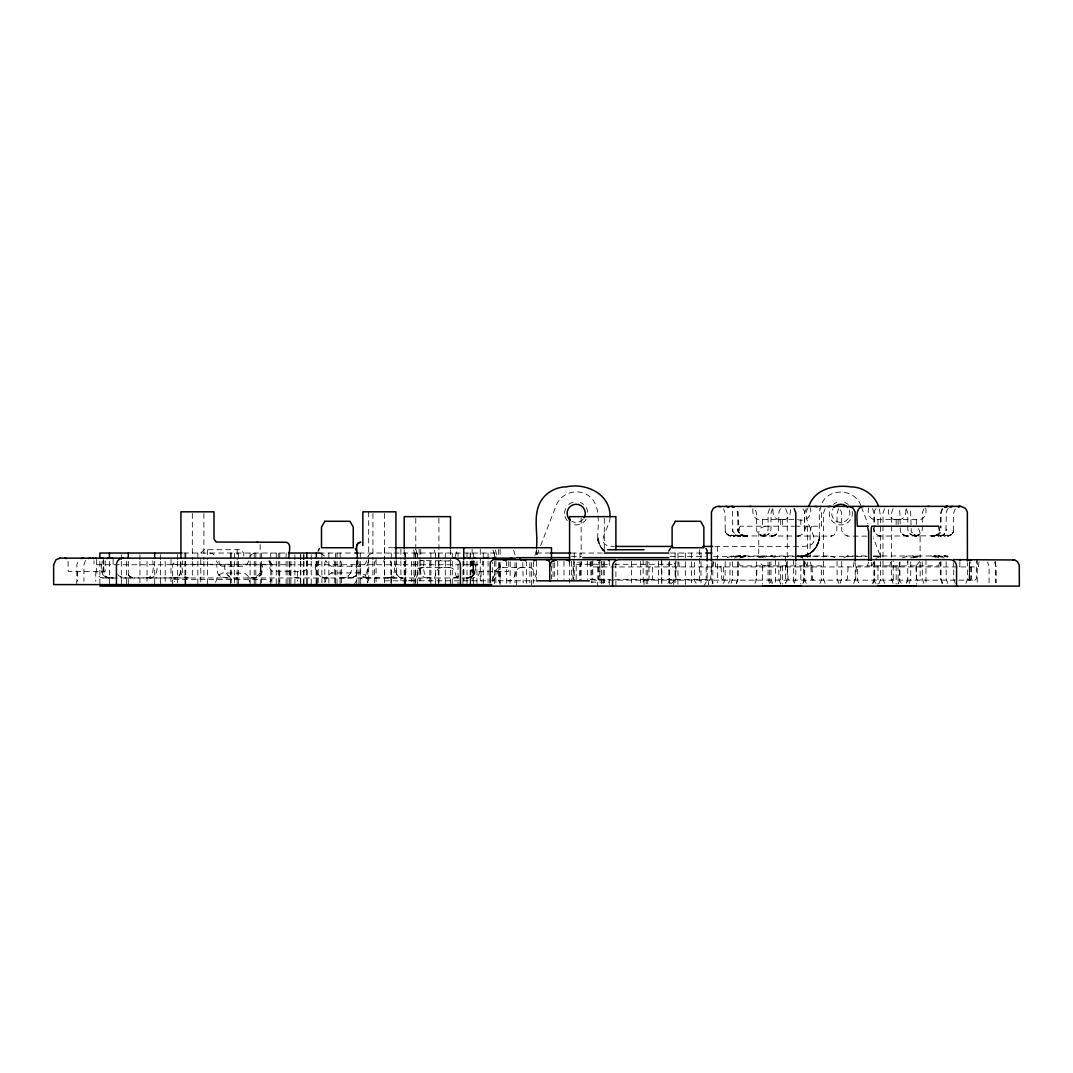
<?xml version="1.0" encoding="UTF-8"?>
<svg xmlns="http://www.w3.org/2000/svg" width="1073" height="1073" viewBox="0 0 1073 1073"><rect width="100%" height="100%" fill="white"/><g stroke="black" fill="none" stroke-linecap="round" stroke-linejoin="round"><path stroke-width="0.75" stroke-dasharray="5 3.75" d="M357.001 559.945L356.893 572.808L354.412 576.858L356.008 575.705L351.247 577.784L353.902 577.207L349.315 577.971L352.252 577.65L347.384 577.971M424.036 560.938C423.459 566.383 422.212 577.757 430.649 577.971M959.879 562.051L959.879 566.262L959.007 567.013M492.883 581.284L492.507 562.48M920.178 562.306L920.138 578.843L921.452 580.158M967.953 580.158L969.268 578.843L969.348 562.306L969.362 578.843L969.335 560.643M989.065 582.813L989.091 566.262L987.549 562.011M969.268 578.843L969.335 562.306M175.811 577.797L177.3 577.261L174.979 577.931L178.896 576.134L180.693 573.089L180.921 561.434M572.928 579.5L573.116 565.122L574.551 562.011M76.733 584.597L76.88 564.747L78.409 560.495M260.283 571.359L260.98 564.747M715.101 562.051L715.731 566.933M890.469 562.051L889.772 566.933M786.214 562.051L786.697 566.933M218.932 560.991L219.321 564.72M874.146 562.011L874.106 579.125L872.564 583.377M738.211 561.917L738.17 579.125L736.615 583.377M899.965 561.863L899.912 579.125L898.369 583.377M732.631 561.729L732.577 579.125L731.035 583.377M737.781 561.729L737.728 579.125L736.185 583.377M756.532 561.796L756.478 579.125L755.137 580.158M803.597 582.813L803.597 556.351C812.529 554.54 819.41 546.05 819.303 536.929M910.776 561.796L910.709 579.125L909.166 583.377M907.785 562.587L907.852 561.742M819.303 536.5C819.517 546.734 810.759 555.921 800.579 556.351L807.07 554.862L799.452 556.351C810.061 556.565 819.477 547.109 819.303 536.527C819.437 545.902 812.14 554.567 802.899 556.042L804.468 555.787L800.337 556.351L807.473 554.741L806.722 554.982L812.918 551.173L818.189 543.112L814.662 549.255L806.239 555.143L810.021 553.333L809.377 553.681L814.984 548.92L819.007 539.893M725.174 561.487L725.08 579.125L723.537 583.377M841.742 561.461L841.648 579.125L840.105 583.377M105.234 560.857L105.181 571.359L68.135 571.359L68.082 560.857M180.921 571.359L179.379 575.611L174.309 577.971L175.033 577.931M318.198 562.963L318.963 560.83M480.181 571.359L477.82 576.429L473.488 577.971M506.684 583.377L506.536 561.836M526.521 583.377L526.374 561.836M534.891 555.479L536.54 550.087M893.192 579.071L893.205 560.643M907.785 579.125L906.242 583.377M610.081 517.213C610.376 527.876 591.666 546.412 614.252 546.425M739.284 530.599L739.605 527.768M868.567 562.078L867.386 565.9M939.358 563.057L939.438 562.252M970.046 580.158L971.347 579.071L971.333 566.933M939.344 563.151L938.741 565.887L857.3 565.9L857.394 580.278L858.843 583.377M739.619 527.675L740.075 526.199L794.342 526.199M873.932 562.024L871.759 565.9M808.224 507.878C798.057 521.116 829.898 545.285 802.738 546.425L713.049 546.425M307.093 560.414L306.744 569.186L303.646 571.359L272.073 571.158L269.953 568.623L269.766 560.414M325.495 581.767L326.769 576.188L331.342 572.982L360.327 572.888L365.397 575.249L367.65 582.505M366.832 560.803L364.579 564.72L360.327 566.262L331.342 566.168L328.244 564.72L325.991 560.803M820.577 506.04L819.303 513.35L819.303 536.916M893.192 579.071L891.891 580.158M248.949 560.803L246.683 564.72L242.431 566.262L221.789 566.168L217.873 563.902L216.424 560.803M455.22 556.592L457.165 550.087M510.238 561.836L510.091 583.377M533.388 561.836L533.241 583.377M818.109 543.287L819.007 539.947M356.504 574.404L356.625 574.015M537.09 554.808L540.068 547.123M540.671 545.58L556.136 505.584C560.079 494.881 573.103 489.033 583.725 493.204C601.524 499.575 598.238 522.336 597.688 536.916M215.593 582.505L217.873 575.249L222.929 572.888L244.698 573.277L248.171 576.188L249.446 581.767M359.79 577.971C366.121 580.922 369.93 563.124 366.376 565.189M919.695 561.541L916.785 565.015L913.485 565.9M939.707 532.516L936.005 535.306L930.975 536.124M940.444 532.302C940.659 534.743 933.027 536.795 936.541 535.762L934.328 536.124M354.077 584.678L356.558 580.386L356.558 560.83M667.983 583.256L669.632 580.386L669.632 562.292M703.861 586.113L707.174 580.386L707.174 562.467M728.339 583.256L730.002 580.386L730.002 562.292M873.046 583.256L874.71 580.386L874.71 562.292M367.65 556.646L369.662 554.298L373.498 553.038L372.505 553.118M366.041 574.404L365.517 575.208M822.146 502.674C830.1 487.196 855.302 489.1 860.854 505.584M772.547 508.723L771.004 512.974L771.004 529.512C770.883 534.595 764.901 536.299 760.717 536.124M942.617 508.723L941.075 512.974L941.075 527.862M955.252 508.723L953.709 512.974L953.615 530.612L952.247 533.657L949.404 535.695L873.368 536.124M85.491 560.495L83.935 564.747L83.962 581.284M249.942 556.351L252.356 553.923L255.669 553.038M325.588 560.83L324.811 562.963L324.811 582.813M368.589 560.83L367.811 562.963L367.811 582.813M375.201 560.83L374.423 562.963L374.423 582.813M581.593 562.011L580.05 566.262L580.064 579.5M769.623 508.723L768.08 512.974L768.08 529.512C767.986 534.3 762.527 536.299 758.437 536.124M780.42 508.723L778.971 511.821L778.381 531.846L774.88 535.172L770.146 536.124M806.225 508.723L804.683 512.974L804.67 531.967L805.568 527.621L807.044 526.199M754.936 583.377L756.371 580.278L757.122 566.933M825.11 508.723L823.568 512.974L823.568 557.625M785.691 583.377L787.247 579.125L787.247 559.274M838.697 508.723L837.141 512.974L836.766 531.739L833.949 535.172L830.153 536.124L729.962 535.883L726.555 533.657L725.174 530.612L725.08 512.974L723.537 508.723M794.248 583.377L795.79 579.125L795.79 562.587M819.946 583.377L821.395 580.278L821.502 565.9L740.075 565.9L739.364 562.252M884.541 508.723L882.999 512.974L882.999 557.625M893.098 508.723L891.556 512.974L891.556 557.625M853.679 583.377L855.235 579.125L855.235 562.587M923.866 508.723L922.324 512.974L922.324 529.512C922.23 534.3 916.758 536.299 912.667 536.124M878.948 583.752L880.49 579.5L880.49 516.649L879.364 508.803M942.174 508.723L940.632 512.974L940.632 527.862M965.874 583.377L967.417 579.125L967.417 562.587M948.156 508.294L946.306 511.942L945.943 531.376L943.422 534.877L939.465 536.124M802.886 583.377L804.214 581.392A5.727 5.606 90 0 0 804.67 579.125L804.643 562.011M875.903 508.723L874.589 510.708A5.727 5.606 90 0 0 874.119 512.974L874.119 529.512C874.106 533.522 878.143 536.259 881.885 536.124M492.225 579.246C495.753 575.664 493.956 567.282 501.185 567.563L528.292 567.563C535.494 567.201 533.898 575.624 537.358 579.246M172.659 584.785L172.659 564.291L175.959 560.978M269.685 581.7L271.885 579.5L172.659 579.5L174.859 581.7M458.573 576.214L453.866 577.971M576.188 579.5L576.188 564.291L578.401 562.078M671.014 583.913L675.427 579.5L675.427 564.291L673.214 562.078M734.428 558.027L739.324 555.975M739.579 558.027L744.474 555.975M727.266 557.692L731.746 555.975L830.717 555.975L834.861 557.598M875.89 558.322L881.885 555.975M251.753 577.971C259.143 578.937 264.723 571.936 262.013 564.747M769.274 533.509L768.147 534.381M902.138 558.014L908.643 555.975M843.928 557.598L847.978 555.975L866.904 555.975M776.651 534.086L775.699 534.743L776.315 534.327M910.44 557.866L918.072 555.975M258.794 576.308L259.505 575.839M740.705 557.88L747.814 555.975M474.548 560.938C475.889 566.879 475.688 578.964 466.701 577.971C473.569 578.293 477.418 570.903 475.178 564.747M471.154 576.885L472.402 576.134L468.136 577.851L471.369 576.764M759.174 557.759L766.122 555.975M913.418 557.759L920.366 555.975M601.658 567.295L602.597 566.933M721.23 566.504L719.916 566.933M492.574 580.399C499.052 578.307 495.122 567.201 503.532 567.563M811.416 526.199L810.128 531.672L810.102 559.274M936.206 535.226L935.093 535.601L936.957 534.891L936.005 535.306M879.31 556.324L878.452 556.632M762.648 535.561L764.687 534.756L759.751 536.071L761.159 535.896M916.892 535.561L918.931 534.756L913.995 536.071L915.403 535.896M743.535 556.552L744.836 556.243M733.543 556.082L731.357 556.994L734.656 555.975L732.658 556.337L733.637 556.069M451.264 560.549L448.89 560.951M441.218 567.671C433.519 568.529 437.999 579.822 430.3 580.694M409.738 580.694L408.598 580.801C417.652 581.164 412.743 567.201 421.796 567.563L448.916 567.563M974.901 580.158L976.336 578.843L976.336 560.643M797.856 536.084L801.987 534.569L804.482 531.001L804.683 512.974A5.727 5.606 -90 0 0 804.214 510.708L802.886 508.723M341.59 577.878C349.892 578.857 352.373 570.662 351.944 564.747M880.973 556.015L879.203 556.364L880.973 556.015L880.182 556.122M907.315 556.042L906.175 556.216M797.816 536.084L798.688 535.964M343.534 577.623L339.376 577.971M762.407 536.057L763.909 535.87M830.958 536.098L831.79 535.99M916.449 556.042L914.88 556.23M466.701 577.971L468.002 577.837M783.505 519.587C789.379 519.681 791.257 512.746 790.117 508.012M765.317 526.199L761.065 527.755L758.799 531.672L758.705 557.625M357.269 564.747L357.886 559.449M898.959 519.587C904.834 519.681 906.712 512.746 905.572 508.012M331.342 572.982L332.482 572.888M424.143 567.563C415.077 567.201 419.986 581.164 410.919 580.801M441.191 567.671L442.371 567.563M387.661 577.971C396.111 577.73 394.784 566.423 394.274 560.938M389.579 577.971C398.687 577.569 396.353 565.149 396.192 559.449M521.76 567.563C512.8 567.121 517.535 581.325 508.401 580.801M429.026 580.801L430.219 580.694M466.473 577.971C474.481 577.958 474.025 566.45 473.153 560.938L473.166 571.359L473.139 559.449M711.319 566.933L710.648 579.071L709.347 580.158M647.69 580.158L649.017 578.843L648.964 562.306M651.338 580.158L652.652 579.071L652.666 566.933M853.37 566.933L854.028 562.051M856.308 566.933L855.637 579.071L854.336 580.158M722.035 580.158L723.336 579.071L723.363 566.933M969.456 580.158L970.77 578.843L970.77 562.306M146.196 577.971C154.633 577.757 153.385 566.383 152.809 560.938M712.955 566.933L713.465 560.643M848.099 566.933L847.415 579.044L846.114 580.158M174.309 577.971L175.114 577.931M149.442 577.971C155.893 578.24 158.2 570.045 156.524 564.747M247.876 577.971C254.945 578.562 263.717 574.162 260.323 565.404M793.819 519.587L759.684 519.587C753.809 519.681 751.932 512.746 753.072 508.012M797.601 519.587C805.219 522.256 812.891 516.033 810.276 508.012M795.133 526.199L821.502 526.199L821.395 511.821L819.946 508.723M866.904 536.124L848.072 536.124L843.928 534.515L841.742 530.639L841.648 512.974L840.105 508.723M393.536 547.713L384.375 547.713L384.375 559.301M183.617 553.038L289.388 553.038M319.177 553.038L357.752 553.038M359.12 553.038L495.887 553.038L495.887 559.65M536.5 553.038L552.917 553.038M571.346 553.038L602.154 553.038M670.317 553.038L706.101 553.038M873.368 555.975L947.043 555.975L951.523 557.692M571.507 556.351L581.539 556.351M670.075 556.351L705.162 556.351M713.505 556.351L794.489 556.351M795.361 556.351L867.199 556.351M873.395 556.351L880.49 556.351L873.355 537.895M448.916 560.951L419.543 560.549M172.659 564.291L271.885 564.291L271.885 582.143M576.188 564.291L609.504 564.291M614.413 564.291L675.427 564.291M96.664 559.449C97.026 565.042 93.914 576.255 102.217 577.878M103.276 577.971L473.582 577.971M590.271 579.5L610.282 579.5M614.427 579.5L708.502 579.5L708.502 584.785M592.806 560.643L592.806 578.843L593.906 580.144L975.25 580.144M384.375 580.801L535.065 580.801M590.928 582.143L609.263 582.143M117.668 574.699L120.337 576.724L124.776 577.904L181.136 577.971M427.47 577.971C420.723 578.186 418.819 570.018 420.334 564.747M366.215 577.891L396.567 577.971M298.924 577.971L293.412 577.435L290.139 575.021L289.308 559.945M747.814 536.124L741.832 534.891L738.653 531.752L738.063 511.821L736.615 508.723M930.975 555.975L938.097 557.88M315.864 564.747C314.067 573.787 320.264 578.441 328.968 577.971M906.242 508.723L907.785 512.974L907.785 529.512C907.932 534.609 913.861 536.272 918.072 536.124M920.366 536.124L914.987 535.172L911.259 531.873L910.615 511.821L909.166 508.723M766.122 536.124L763.399 535.896M912.667 555.975L919.615 557.759M760.717 555.975L768.362 557.866M758.437 555.975L765.371 557.759M908.643 536.124L903.614 535.025L900.408 531.846L899.818 511.821L898.369 508.723M770.146 555.975L776.315 557.772M947.043 555.975L947.66 556.002M227.61 577.971L222.138 577.059L218.57 574.659L217.443 572.338L216.679 564.747M126.346 577.971L124.803 577.904M744.474 536.124L740.531 534.877L741.711 535.548L737.996 531.376L737.728 512.974L736.185 508.723M739.324 536.124L735.381 534.877L736.561 535.548L732.846 531.376L732.497 511.942L730.646 508.294M939.465 555.975L944.361 558.027M934.328 555.975L939.224 558.027M395.924 561.434C395.092 566.812 394.475 577.811 402.536 577.971L399.706 577.328M401.865 577.931L402.536 577.971L400.283 577.569L401.396 577.878M327.386 577.931L323.094 577.287L325.91 577.797M194.803 564.747L193.328 564.318M787.408 566.933L788.078 579.044L789.393 580.158M679.289 566.933L678.659 560.643M189.197 577.971C180.76 577.757 182.008 566.383 182.584 560.938M187.279 577.971L186.125 577.878L187.279 577.971C178.212 577.582 180.425 565.122 180.666 559.449M110.143 577.971L107.528 577.515L108.453 577.811C102.217 577.18 99.977 570.139 101.68 564.747M895.298 519.587C889.41 519.681 887.545 512.746 888.672 508.012M779.843 519.587C773.955 519.681 772.091 512.746 773.231 508.012M814.005 580.158L812.704 579.071L812.02 566.933M209.704 553.038L213.017 553.923L215.432 556.351M810.933 566.946L811.483 579.071L812.556 580.144M765.317 565.9L762.004 565.015L759.107 561.541M917.804 580.158L916.503 579.071L916.034 566.92M721.056 566.933L721.727 579.071L723.041 580.158M707.483 580.158L706.182 579.071L706.155 566.933M677.251 580.158L675.936 578.843L675.936 560.643M442.304 560.951L440.118 560.549M424.143 560.951L421.89 560.549M599.096 580.158L597.795 579.071L597.782 566.933M599.686 580.158L598.372 578.843L598.372 562.306M448.876 567.563C456.763 567.107 453.959 576.912 458.922 579.916M224.901 564.747C223.546 572.083 228.857 579.514 237.468 577.971L233.31 577.623M367.181 577.971C360.501 578.012 359.482 569.723 360.568 564.747M110.371 577.971C101.72 577.811 103.142 565.149 103.705 559.449M108.91 577.971C100.46 577.73 101.787 566.423 102.297 560.938M102.123 577.878L103.37 577.971M846.946 535.99L847.831 536.098M914.88 535.87L916.516 536.071M802.135 557.652L797.789 556.015L798.607 556.122M879.31 535.776L880.973 536.084M797.816 556.015L800.337 556.632L797.856 556.015L798.755 556.163M771.393 556.029L772.614 556.216M807.044 565.9L804.871 562.024M743.991 535.896L745.587 536.124L741.832 534.891L742.784 535.306M933.953 556.243L936.005 556.793M600.987 580.144L599.874 578.843L599.82 560.643M916.141 535.561L916.999 535.789M761.91 535.561L763.507 535.923L759.174 534.341L756.72 531.095L756.478 512.974L754.936 508.723M320.438 553.145L324.998 556.351M323.201 577.314L321.927 576.952M742.811 535.414L741.698 534.676L744.783 536.071L743.079 535.521M120.337 576.724L121.182 577.086M811.416 565.9L810.222 562.078M399.558 577.261L396.903 574.82L395.924 571.44M228.844 576.161L227.744 575.436M219.858 575.839L220.434 576.228M910.642 534.381L909.716 533.657M604.823 551.656L600.169 546.144L604.3 551.334L602.02 548.92M801.987 557.531L802.899 558.322M604.783 551.696L600.236 546.251L603.965 550.892M268.585 560.978L271.885 564.291M603.898 550.825C601.148 551.254 592.98 527.205 600.344 546.425L597.688 536.5L597.996 539.947M875.903 583.377L874.589 581.392A5.727 5.606 -90 0 1 874.119 579.125L874.119 560.133M603.093 550.556L598.586 542.844L597.688 536.929M994.564 562.011L996.133 566.262L996.24 582.813M918.542 528.573L920.098 532.825L920.098 557.625M942.174 583.377L940.632 579.125L940.592 561.917M872.564 508.723L874.106 512.974L874.119 527.219M923.866 583.377L922.324 579.125L922.257 561.796M893.098 583.377L891.556 579.125L891.556 559.274M884.541 583.377L882.999 579.125L882.999 559.274M838.697 583.377L837.141 579.125L837.047 561.461M785.691 508.723L787.247 512.974L787.247 557.625M825.11 583.377L823.568 579.125L823.568 559.274M806.225 583.377L804.683 579.125L804.67 560.133M769.623 583.377L768.08 579.125L768.027 561.796M513.605 550.087L515.255 555.479M495.377 550.087L497.322 556.592M434.216 550.087L436.161 556.592M415.989 550.087L417.934 556.592M390.183 560.83L390.961 562.963L390.961 582.813M383.571 560.83L384.349 562.963M340.597 560.83L341.362 562.963L341.362 582.813M333.971 560.83L334.749 562.963L334.749 582.813M955.252 583.377L953.709 579.125L953.709 562.587M947.767 583.377L946.225 579.125L946.158 561.729M942.617 583.377L941.075 579.125L941.008 561.729M780.42 583.377L778.877 579.125L778.837 561.863M772.547 583.377L771.004 579.125L770.937 561.742M712.928 583.377L711.386 579.125L711.386 562.587M493.044 550.087L494.975 556.592M413.655 550.087L415.6 556.592M901.172 583.256L899.509 580.386L899.509 562.292M771.339 583.256L769.69 580.386L769.69 562.292M696.095 583.256L694.446 580.386L694.446 562.292M670.464 583.256L668.801 580.386L668.801 562.467M738.653 531.752L739.19 532.704M861.445 507.127L867.99 524.04M873.502 528.345L874.119 531.967L874.119 528.801M569.374 561.836L569.575 562.963M522.806 562.48L523.195 582.934M499.575 562.48L500.112 584.597M260.149 544.534L260.31 584.597M597.916 539.92L598.586 542.844M471.624 560.857L471.664 571.359L508.709 571.359L508.709 561.434M499.964 564.747L500.098 582.934M599.82 562.306L599.874 578.843M995.436 561.313L995.436 582.813M979.005 562.051L978.348 566.933L590.137 566.933L590.137 562.212M977.248 559.65L977.248 582.813M925.972 559.65L925.972 582.813M925.731 508.012C926.857 512.746 924.993 519.681 919.105 519.587L875.139 519.587C869.264 519.681 867.386 512.746 868.526 508.012M916.302 519.587L916.302 524.549M916.302 565.9L916.302 584.088M907.785 559.65L907.785 582.813M898.101 519.587L898.101 524.549M898.101 565.9L898.101 584.088M896.143 519.587L896.143 524.549M896.143 565.9L896.143 584.088M877.955 519.587L877.955 524.549M877.955 565.9L877.955 584.088M807.674 557.625L807.674 532.825A6.545 0.805 -90 0 0 807.379 527.755A6.854 0.832 90 0 0 806.856 526.213M800.847 519.587L800.847 526.199M800.847 565.9L800.847 584.088M793.671 559.65L793.671 582.813M785.396 556.351L785.396 582.813M782.646 519.587L782.646 526.199M782.646 565.9L782.646 584.088M780.688 519.587L780.688 526.199M780.688 565.9L780.688 584.088M775.471 559.65L775.471 582.813M762.501 519.587L762.501 526.199M762.501 565.9L762.501 584.088M717.596 546.425L717.596 582.813M712.834 561.313L712.834 586.113M700.991 553.038L700.991 582.813M699.395 549.725L699.395 582.813M691.602 553.038L691.602 582.813M685.339 553.038L685.339 586.113M677.975 553.038L677.975 586.113M675.078 553.038L675.078 582.813M673.764 579.5L673.764 586.113M669.364 561.313L669.364 586.113M661.84 561.313L661.84 586.113M661.357 559.65L661.357 582.813M658.406 561.313L658.406 586.113M647.757 561.313L647.757 586.113M646.161 561.313L646.161 586.113M644.001 579.5L644.001 586.113M643.17 559.65L643.17 582.813M640.688 561.313L640.688 582.813M631.595 561.313L631.595 582.813M615.889 562.963L615.889 586.113M609.263 560.643L609.263 566.933M609.263 579.5L609.263 584.785M604.3 518.313L604.3 551.388M604.3 561.313L604.3 582.813M603.174 561.313L603.174 586.113M601.577 561.313L601.577 586.113M597.688 582.143L597.688 586.113M591.907 561.313L591.907 582.813M590.928 561.313L590.928 579.5M587.481 561.313L587.481 579.5M581.15 518.313L581.15 554.687M581.15 561.313L581.15 579.5M579.957 553.038L579.957 579.5M574.256 553.038L574.256 579.5M573.706 559.65L573.706 579.5M571.346 561.313L571.346 579.5M569.575 561.313L569.575 582.813M563.996 561.313L563.996 579.5M557.732 561.313L557.732 579.5M554.687 562.695L554.687 579.42M553.038 562.963L553.038 579.5M551.482 565.914L551.482 579.138M536.5 549.725L536.5 554.687M536.5 561.313L536.5 579.5M531.537 562.695L531.537 586.113M529.888 562.695L529.888 582.773M516.649 562.695L516.649 586.113M515 562.695L515 582.773M500.112 549.376L500.112 555.988M500.112 562.601L500.112 580.801M499.294 571.359L499.294 582.934M498.543 549.376L498.543 555.988M498.543 562.601L498.543 580.801M495.887 561.313L495.887 582.813M494.412 553.038L494.412 559.65M494.412 561.313L494.412 586.113M488.054 553.038L488.054 559.65M488.054 561.313L488.054 582.813M483.252 553.038L483.252 559.65M483.252 561.313L483.252 586.113M482.837 560.777L482.837 564.747L94.008 564.747L94.008 560.777M481.093 571.359L481.093 581.284M480.275 549.376L480.275 580.801M476.962 561.018L476.962 586.113M473.636 553.038L473.636 559.65M473.636 561.313L473.636 586.113M472.093 549.376L472.093 559.301M472.093 560.951L472.093 580.801M470.631 553.038L470.631 559.65M470.631 561.313L470.631 586.113M470.162 553.038L470.162 559.65M470.162 561.313L470.162 586.113M467.01 553.038L467.01 559.65M467.01 561.313L467.01 586.113M463.791 560.951L463.791 580.801L463.737 560.777M462.959 561.313L462.959 586.113M458.023 553.038L458.023 556.351M458.023 564.613L458.023 586.113M452.283 553.038L452.283 559.65M452.283 561.313L452.283 586.113M450.499 549.725L450.499 559.65M450.499 561.313L450.499 586.113M445.322 553.038L445.322 559.65M445.322 561.313L445.322 586.113M438.924 518.313L438.924 559.65M438.924 561.313L438.924 582.813M438.642 553.038L438.642 559.65M438.642 561.313L438.642 586.113M435.531 553.038L435.531 559.65M435.531 561.313L435.531 586.113M430.877 553.038L430.877 559.65M430.877 561.313L430.877 586.113M429.83 561.434L429.83 581.284M420.737 549.376L420.737 559.301M420.737 560.951L420.737 580.801M419.154 549.376L419.154 559.301M419.154 560.951L419.154 580.801M417.397 553.038L417.397 559.65M417.397 561.313L417.397 586.113M415.774 518.313L415.774 559.65M415.774 561.313L415.774 582.813M415.238 553.038L415.238 559.65M415.238 561.313L415.238 586.113M413.923 553.038L413.923 559.65M413.923 561.313L413.923 586.113M411.63 561.434L411.63 581.284M405.849 559.449L405.849 582.921M405.339 553.038L405.339 559.65M405.339 561.313L405.339 586.113M404.897 553.038L404.897 559.65M404.897 561.313L404.897 586.113M404.199 549.725L404.199 559.65M404.199 561.313L404.199 586.113M400.886 549.376L400.886 559.301M400.886 560.951L400.886 580.801M391.243 553.038L391.243 559.65M391.243 561.313L391.243 586.113M384.51 513.471L384.51 559.784M384.51 561.434L384.51 577.971M384.375 560.951L384.349 582.813M376.073 559.449L376.073 582.921M372.935 513.471L372.935 559.784M372.935 561.434L372.935 577.971M368.683 511.821L368.683 556.471M368.683 558.134L368.683 581.284M360.26 553.038L360.26 559.65M360.26 561.313L360.26 586.113M358.932 561.313L358.932 586.113M356.773 561.313L356.773 586.113M340.128 553.038L340.128 559.65M340.128 561.313L340.128 586.113M337.043 553.038L337.043 559.65M337.043 561.313L337.043 586.113M335.541 553.038L335.541 559.65M335.541 561.313L335.541 586.113M328.861 553.038L328.861 559.65M328.861 561.313L328.861 582.813M321.9 553.038L321.9 559.65M321.9 561.313L321.9 582.813M318.198 560.83L318.198 582.813M317.273 561.313L317.273 586.113M316.307 561.313L316.307 586.113M316.159 561.313L316.159 586.113M311.21 554.687L311.21 559.65M311.21 561.313L311.21 586.113M307.16 561.313L307.16 586.113M306.798 561.313L306.798 586.113M304.008 554.687L304.008 559.65M304.008 561.313L304.008 586.113M303.552 554.687L303.552 559.65M303.552 561.313L303.552 586.113M300.802 554.687L300.802 559.65M300.802 561.313L300.802 582.813M300.547 554.687L300.547 559.65M300.547 561.313L300.547 586.113M297.516 571.359L297.516 581.284M294.887 554.687L294.887 559.65M294.887 561.313L294.887 586.113M290.931 561.313L290.931 586.113M289.71 561.313L289.71 586.113M287.899 561.313L287.899 586.113M286.129 553.038L286.129 559.65M286.129 561.313L286.129 586.113M279.758 553.038L279.758 559.65M279.758 561.313L279.758 586.113M279.329 571.359L279.329 581.284M278.296 553.038L278.296 559.65M278.296 561.313L278.296 586.113M276.257 553.038L276.257 559.65M276.257 561.313L276.257 586.113M270.772 553.038L270.772 559.65M270.772 561.313L270.772 586.113M261.504 553.038L261.504 559.65M261.504 561.313L261.504 582.813M255.83 553.038L255.83 559.65M255.83 561.313L255.83 586.113M254.247 553.038L254.247 559.65M254.247 561.313L254.247 586.113M250.116 553.038L250.116 559.65M250.116 561.313L250.116 586.113M243.772 556.122L243.772 553.038L240.459 549.725L204.085 549.725L200.772 553.038L200.772 556.122M238.528 553.038L238.528 559.65M238.528 561.313L238.528 586.113M237.16 549.725L237.16 559.65M237.16 561.313L237.16 586.113M234.397 553.038L234.397 559.65M234.397 561.313L234.397 582.813M231.245 553.038L231.245 559.65M231.245 561.313L231.245 582.813M230.454 553.038L230.454 559.65M230.454 561.313L230.454 586.113M207.384 549.725L207.384 559.65M207.384 561.313L207.384 586.113M203.91 513.471L203.91 559.784M203.91 561.434L203.91 577.971M200.772 559.449L200.772 582.921M197.848 553.038L197.848 559.65M197.848 561.313L197.848 586.113M192.335 513.471L192.335 559.784M192.335 561.434L192.335 577.971M185.75 553.038L185.75 559.65M185.75 561.313L185.75 586.113M184.958 553.038L184.958 559.65M184.958 561.313L184.958 586.113M177.662 554.687L177.662 559.65M177.662 561.313L177.662 582.813M171.009 559.449L171.009 582.921M165.215 561.434L165.215 581.284M160.36 554.687L160.36 559.65M160.36 561.313L160.36 586.113M154.7 561.313L154.7 586.113M147.028 561.434L147.028 581.284M139.946 554.687L139.946 559.65M139.946 561.313L139.946 582.813M128.291 561.313L128.291 586.113M126.48 561.313L126.48 586.113M121.303 554.687L121.303 559.65M121.303 561.313L121.303 586.113M113.121 559.449L113.121 564.747M109.406 561.313L109.406 586.113M99.896 561.313L99.896 586.113M95.752 571.359L95.752 581.284M77.564 571.359L77.564 581.284M871.947 565.847A6.693 0.818 90 0 1 871.209 562.279M849.347 510.238A9.094 9.094 0 0 1 840.011 522.403A9.094 9.094 0 0 1 832.93 508.803M583.162 519.198A9.094 9.094 0 0 1 571.641 521.223M852.203 511.338A11.575 11.575 0 0 1 839.797 524.885A11.575 11.575 0 0 1 829.925 509.393M833.359 504.484A11.575 11.575 0 0 1 836.846 502.472M844.759 502.472A11.575 11.575 0 0 1 848.247 504.484M586.22 507.556A11.575 11.575 0 0 1 587.588 515.362M586.22 519.131A11.575 11.575 0 0 1 572.231 524.228M567.322 520.794A11.575 11.575 0 0 1 564.787 515.362M564.613 513.35A11.575 11.575 0 0 1 567.322 505.906M568.744 504.484A11.575 11.575 0 0 1 574.176 501.949M580.144 502.472A11.575 11.575 0 0 1 583.632 504.484M807.593 562.279A6.693 0.818 -90 0 1 806.856 565.847M473.139 560.938L473.113 571.359L473.153 560.938M946.212 529.512L946.158 530.438L946.225 529.512M953.602 530.652L953.347 531.685L953.615 530.612M474.963 572.754L474.695 573.532L474.963 572.754M953.293 531.765L952.931 532.624L953.293 531.765M952.797 532.812L952.247 533.657L952.797 532.812M944.629 533.764L943.918 534.488L944.535 533.885M474.186 574.404L470.926 576.979L474.186 574.404M260.672 574.766L259.384 575.933L260.779 574.659M458.104 576.657L457.393 577.126L458.104 576.657M951.067 534.783L949.967 535.467L951.067 534.783M937.091 534.676L933.215 536.124L937.091 534.676M938.459 534.743L937.091 535.548L938.459 534.743M943.596 534.743L942.228 535.548L943.596 534.743M348.712 575.718L348.001 576.161L348.712 575.718M768.362 534.247L767.463 534.77L768.362 534.247M776.02 534.542L774.88 535.172L776.02 534.542M737.822 556.847L740.853 555.975L737.822 556.847M941.249 535.105L937.95 536.124L941.249 535.105M947.446 535.105L944.146 536.124L947.446 535.105M937.574 534.555L936.756 534.998L937.574 534.555M471.57 576.63L468.311 577.824L471.57 576.63M742.811 556.686L743.468 556.391L742.811 556.686M775.175 535.025L773.794 535.588L775.175 535.025M737.111 556.337L736.4 556.619L738.68 556.002L737.231 556.297M742.248 556.337L741.55 556.619L743.83 556.002L742.248 556.337M469.317 577.515L468.472 577.797L469.317 577.515M774.049 535.494L773.15 535.776L774.049 535.494M743.817 556.257L745.587 555.975L743.817 556.257M739.056 556.283L739.834 556.069L739.056 556.283M941.692 535.762L940.203 536.084L941.692 535.762M935.254 535.548L932.558 536.057L935.254 535.548M773.351 535.709L771.219 536.084L773.351 535.709M948.881 535.87L947.647 536.098L948.881 535.87M772.936 535.776L771.313 536.071L772.936 535.776M151.186 577.757L149.979 577.958L151.186 577.757M254.972 577.676L253.416 577.904L254.972 577.676M847.657 556.029L846.946 556.109L847.657 556.029M831.843 535.99L831.159 536.071L831.857 535.99M932.625 536.044L931.793 536.111L932.625 536.044M113.121 577.971L110.948 577.891L113.121 577.971M747.036 536.111L744.716 535.829L747.009 536.111M933.832 556.015L935.146 556.297L933.926 556.029M740.853 536.124L739.74 536.017L740.853 536.124M734.656 536.124L733.543 536.017L734.656 536.124M944.844 556.029L944.146 555.975L947.446 556.994L944.844 556.029M938.647 556.029L937.95 555.975L941.249 556.994L938.647 556.029M743.777 536.098L742.248 535.762L743.737 536.084M738.626 536.098L737.231 535.803L738.626 536.098M916.449 536.057L914.773 535.843L916.449 536.057M907.57 536.084L904.74 535.494L907.57 536.084M772.278 556.149L771.313 556.029L772.278 556.149M945.152 556.069L946.145 556.337L945.152 556.069M938.955 556.069L939.948 556.337L938.955 556.069M739.941 536.044L737.553 535.105L739.834 536.031M733.744 536.044L731.357 535.105L733.637 536.031M108.722 577.851L105.704 576.885L108.628 577.837M940.766 556.096L942.389 556.619L940.766 556.096M935.71 556.109C933.188 555.519 939.68 557.222 935.616 556.096M907.409 536.071L905.853 535.776L907.315 536.057M132.73 577.891L129.565 576.429L127.539 573.411L129.136 576.04L132.73 577.891M730.552 536.017L729.479 535.722L730.512 536.017M916.315 535.615L914.987 535.172L916.315 535.615M762.071 535.615L760.757 535.172L762.071 535.615M904.995 535.588L903.614 535.025L904.995 535.588M729.385 535.695L728.419 535.239L729.318 535.668M915.189 535.253L914.102 534.756L915.189 535.253M760.945 535.253L759.872 534.756L760.945 535.253M935.978 556.686L935.334 556.391L935.978 556.686M742.047 534.998L741.215 534.555L742.047 534.998M903.922 535.172L902.769 534.542L903.922 535.172M911.339 534.77L910.44 534.247L911.339 534.77M728.312 535.172L727.467 534.569L728.218 535.119M903.104 534.743L902.138 534.086L903.104 534.743M727.346 534.488L726.662 533.75L727.266 534.408M218.677 574.766L219.482 575.557L218.677 574.766M725.911 532.704L725.496 531.765L725.871 532.624M725.455 531.685L725.2 530.652L725.428 531.618M737.996 531.376L737.956 531.229M732.846 531.376L732.805 531.229M737.795 530.438L737.728 529.512L737.795 530.438M732.644 530.438L732.577 529.512L732.644 530.438M103.773 571.359L103.719 560.938L103.732 571.359"/><path stroke-width="1.5" d="M357.001 558.456C358.57 554.446 353.245 542.804 360.743 542.254M868.674 560.428L868.674 531.672L867.386 526.199M318.198 551.053L319.378 548.518M357.001 545.567L357.778 543.434L360.313 542.254M549.792 566.262L551.334 562.011L555.774 559.704M668.801 551.053L670.464 548.196M959.879 560.643L960.871 559.65M969.308 560.643L969.965 559.717M970.77 560.643L971.762 559.65M809.029 505.852C814.85 488.912 834.861 484.486 850.728 486.887C862.92 486.82 874.643 494.948 878.639 506.496M533.965 560.83L536.5 559.65M553.816 560.83L556.351 559.65M473.609 558.443L474.481 558.134M475.017 558.443L475.876 558.134M464.207 558.443L465.052 558.134M483.319 558.443L484.164 558.134M944.683 507.1L947.674 506.362M106.831 558.577L108.494 558.134M510.372 558.577L512.022 558.134M949.82 507.073L952.811 506.362M515.603 558.134L60.249 558.134L56.011 559.677L53.65 564.747L53.65 584.597L491.769 584.597M81.226 558.523L83.493 558.134M88.294 558.523L90.548 558.134M827.913 506.751L830.18 506.362M944.978 506.751L947.244 506.362M945.407 506.751L946.52 506.456M950.772 506.684L951.778 506.443M59.216 558.228L60.356 558.134M863.913 506.362C854.242 506.939 857.461 520.311 857.3 526.199L868.58 526.199M927.783 506.456L928.923 506.362M344.312 584.597L350.013 584.597M296.658 584.597L301.996 584.597M615.889 546.425L672.637 546.425M702.654 546.425L712.673 546.425M394.797 547.713L551.482 547.713L551.482 559.301M607.613 549.725L644.001 549.725M182.061 553.038L99.896 553.038L99.896 558M288.436 553.038L320.022 553.038M355.217 553.038L358.275 553.038M550.677 553.038L570.407 553.038M604.3 553.038L668.828 553.038M705.927 553.038L711.788 553.038M516.649 557.665L569.575 557.665M582.8 557.665L668.801 557.665M615.526 559.65L492.923 559.704L490.24 562.386L490.187 582.813M953.615 559.65L1014.79 559.972L1017.419 561.595L1019.27 565.23L1019.35 586.113L99.896 586.113M1013.784 559.73L1012.644 559.65M536.5 580.828L589.426 580.828M762.501 585.737L780.688 585.737M782.646 585.737L800.847 585.737M877.955 585.737L896.143 585.737M898.101 585.737L916.302 585.737M725.978 506.362L728.983 507.073L728.017 506.684M608.27 559.65L609.263 560.643M597.379 559.65L598.372 560.643M256.997 542.254L258.03 542.415M92.68 558.134L93.619 558.523M566.262 559.65L568.797 560.83M546.425 559.65L548.544 560.428L549.684 562.386L549.792 581.15M523.262 559.65L525.797 560.83M503.425 559.65L505.96 560.83M111.793 558.134L112.638 558.443M848.622 506.362L852.874 507.905L855.127 511.821L855.235 560.938M814.89 506.362L817.143 506.751M749.866 506.362L751.02 506.456M731.129 506.362L733.811 506.751M718.481 506.362L720.748 506.751M598.801 559.65L599.834 560.643M493.365 558.134L495.632 558.523M486.297 558.134L488.564 558.523M468.365 558.134L470.014 558.577M100.983 558.134L101.828 558.443M102.378 558.134L103.223 558.443M95.349 558.134L96.194 558.443M64.823 558.134L66.486 558.577M732.269 506.456L734.12 507.1M519.895 559.02L521.652 560.495M705.994 548.518L707.12 550.476L707.174 560.83M355.378 548.518L356.558 551.053M794.248 508.723L795.79 512.974L795.79 560.938M939.505 530.599L938.714 526.199L871.947 526.199A6.854 0.832 -90 0 0 871.41 527.755A6.545 0.805 90 0 0 871.115 532.825L871.115 559.274A6.693 0.818 90 0 0 871.128 560.321M610 515.751C610.081 493.728 585.617 482.528 566.262 486.887C556.874 486.914 547.726 491.568 542.187 499.16C532.02 513.363 538.23 532.074 536.5 548.075M967.417 560.938L967.336 511.942L965.485 508.294L960.818 506.362L716.979 506.443L713.317 508.294L711.466 511.942L711.386 560.938M956.566 586.113L956.566 566.262A6.653 6.653 0 0 0 949.887 559.677L619.269 559.65A6.653 6.653 0 0 0 612.549 566.262L612.576 586.113M615.889 549.725L615.889 516.649L569.575 516.649L569.575 561.018M463.751 547.713L463.751 559.301M460.424 584.597L460.424 564.747A6.653 6.653 0 0 0 453.731 558.161M450.499 548.075L450.499 516.649L404.199 516.649L404.199 548.075M395.924 558.134L395.924 511.821L362.848 511.821L362.848 545.567M316.307 553.038L316.307 558M306.798 553.038L306.798 558M289.308 558.456C287.577 554.258 293.009 543.568 285.995 542.254L216.183 542.053L213.996 538.941L213.996 511.821L180.921 511.821L180.921 558.134M154.7 553.038L154.7 558M128.291 553.038L128.291 558M116.434 584.597L116.434 564.747A6.653 6.653 0 0 1 123.113 558.161M109.406 553.038L109.406 558M833.828 507.502A9.094 9.094 0 0 1 847.764 507.502M570.34 520.311A9.094 9.094 0 0 1 568.891 507.918A9.094 9.094 0 0 1 581.19 505.745A9.094 9.094 0 0 1 584.074 517.897M324.811 521.29L321.498 527.017L321.498 547.74L353.258 547.74L353.258 527.017L349.946 521.29L324.811 521.29M675.427 521.29L672.114 527.017L672.114 547.74L703.861 547.74L703.861 527.017L700.562 521.29L675.427 521.29M959.155 506.456L958.041 506.751L960.295 506.362L959.168 506.456"/></g></svg>
